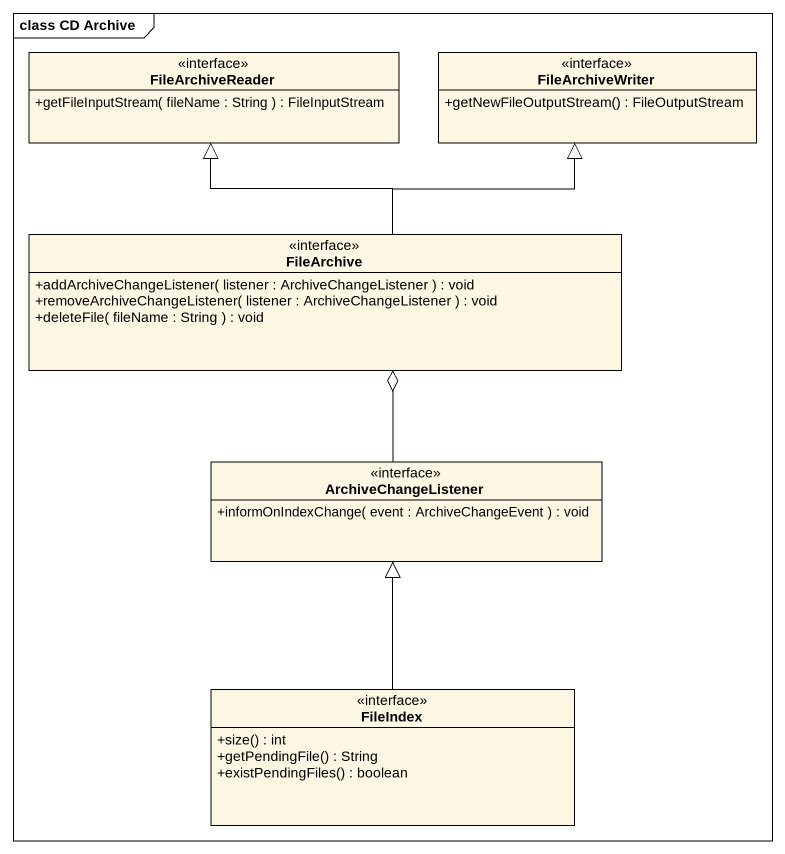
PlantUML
@startuml
mainframe class CD Archive
hide circle
hide empty members
skinparam classAttributeIconSize 0
interface FileArchiveReader {
  +getFileInputStream( fileName : String ) : FileInputStream
}
interface FileArchiveWriter {
  +getNewFileOutputStream() : FileOutputStream
}
interface FileArchive {
  +addArchiveChangeListener( listener : ArchiveChangeListener ) : void
  +removeArchiveChangeListener( listener : ArchiveChangeListener ) : void
  +deleteFile( fileName : String ) : void
}
interface ArchiveChangeListener {
  +informOnIndexChange( event : ArchiveChangeEvent ) : void
}
interface FileIndex {
  +size() : int
  +getPendingFile() : String
  +existPendingFiles() : boolean
}
FileArchive -up-|> FileArchiveReader
FileArchive -up-|> FileArchiveWriter
FileArchive o-- ArchiveChangeListener
FileIndex -up-|> ArchiveChangeListener
@enduml
